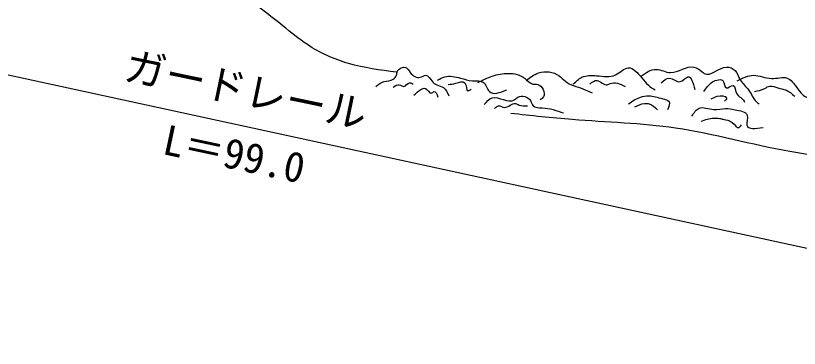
# Model space of a CAD drawing. Units: millimetres, scale not verified. Extents: x 40000 to 680000, y 20000 to 380000.
# Drawn here: x 257727 to 305528, y 239157 to 259429 of the extents above; entities that cross this region are included whole.
import ezdxf
from ezdxf.enums import TextEntityAlignment as Align

# ---------------------------------------------------------------- set-up
doc = ezdxf.new("R2010")
doc.units = ezdxf.units.MM
doc.header["$LTSCALE"] = 1000
doc.layers.add('M-BGD', color=7, linetype='Continuous', lineweight=25)
doc.layers.add('M-STR-STR3', color=7, linetype='Continuous', lineweight=25)
doc.styles.add('ＭＳ ゴシック', font='')
doc.styles.get('ＭＳ ゴシック').set_extended_font_data('MS Gothic')

msp = doc.modelspace()

# ---------------------------------------------------------------- linework, layer by layer
at = {"layer": 'M-BGD'}
for points, knots in [([(280950, 255986), (279968, 256114), (278986, 256242), (278036, 256516), (277149, 256772), (276289, 257156), (275519, 257664), (274994, 258011), (274510, 258416), (274018, 258812), (272737, 259844), (271405, 260815), (270178, 261902), (268606, 263294), (267207, 264878), (265724, 266378), (264718, 267395), (263673, 268374), (262744, 269457), (261896, 270446), (261144, 271521), (260460, 272636), (259869, 273597), (259327, 274588), (258870, 275616), (258304, 276890), (257866, 278221), (257281, 279490), (256676, 280801), (255912, 282045), (254996, 283165), (254149, 284201), (253172, 285129), (252116, 285946), (251168, 286680), (250156, 287324), (249145, 287967)], [0, 0, 0, 0, 1, 1, 1, 2, 2, 2, 3, 3, 3, 4, 4, 4, 5, 5, 5, 6, 6, 6, 7, 7, 7, 8, 8, 8, 9, 9, 9, 10, 10, 10, 11, 11, 11, 12, 12, 12, 12]), ([(279700, 255119), (279851, 255237), (280003, 255356), (280182, 255409), (280373, 255465), (280594, 255447), (280761, 255553), (280848, 255608), (280921, 255696), (280954, 255795), (280985, 255882), (280984, 255978), (281027, 256060), (281110, 256218), (281354, 256328), (281509, 256277), (281635, 256236), (281701, 256090), (281799, 255963), (281952, 255765), (282180, 255615), (282402, 255674), (282521, 255706), (282639, 255798), (282740, 255795), (282888, 255790), (283000, 255578), (283126, 255433), (283212, 255333), (283306, 255264), (283416, 255215), (283550, 255156), (283709, 255127), (283826, 255047), (283982, 254939), (284061, 254739), (284139, 254540)], [0, 0, 0, 0, 1, 1, 1, 2, 2, 2, 3, 3, 3, 4, 4, 4, 5, 5, 5, 6, 6, 6, 7, 7, 7, 8, 8, 8, 9, 9, 9, 10, 10, 10, 11, 11, 11, 12, 12, 12, 12]), ([(291740, 255264), (291907, 255423), (292074, 255582), (292270, 255674), (292534, 255797), (292850, 255799), (293163, 255770), (293567, 255734), (293965, 255645), (294321, 255819), (294593, 255951), (294841, 256236), (295093, 256253), (295383, 256272), (295680, 255936), (295914, 255650), (296055, 255477), (296174, 255322), (296324, 255191), (296447, 255084), (296590, 254993), (296734, 254902)], [0, 0, 0, 0, 1, 1, 1, 2, 2, 2, 3, 3, 3, 4, 4, 4, 5, 5, 5, 6, 6, 6, 7, 7, 7, 7]), ([(295841, 255722), (296157, 255945), (296473, 256168), (296806, 256156), (297087, 256147), (297380, 255971), (297675, 255963), (298160, 255951), (298648, 256392), (299099, 256301), (299278, 256265), (299452, 256144), (299605, 256012), (299646, 255977), (299685, 255941), (299726, 255915), (300096, 255681), (300587, 256280), (301077, 256301), (301277, 256310), (301477, 256223), (301608, 256084), (301753, 255930), (301814, 255712), (301922, 255529), (302058, 255297), (302270, 255121), (302428, 254902), (302599, 254666), (302707, 254381), (302911, 254178), (302963, 254126), (303021, 254080), (303080, 254033)], [0, 0, 0, 0, 1, 1, 1, 2, 2, 2, 3, 3, 3, 4, 4, 4, 5, 5, 5, 6, 6, 6, 7, 7, 7, 8, 8, 8, 9, 9, 9, 10, 10, 10, 11, 11, 11, 11]), ([(283464, 255505), (283606, 255581), (283747, 255657), (283898, 255698), (284205, 255781), (284550, 255716), (284863, 255626), (285104, 255556), (285327, 255471), (285587, 255457), (285826, 255443), (286097, 255489), (286263, 255360), (286424, 255235), (286486, 254946), (286625, 254805), (286847, 254580), (287267, 254741), (287686, 254902)], [0, 0, 0, 0, 1, 1, 1, 2, 2, 2, 3, 3, 3, 4, 4, 4, 5, 5, 5, 6, 6, 6, 6]), ([(285925, 255360), (286209, 255502), (286494, 255644), (286793, 255746), (287110, 255854), (287443, 255918), (287783, 255915), (288141, 255912), (288507, 255833), (288796, 255602), (288957, 255473), (289094, 255297), (289279, 255264), (289370, 255247), (289472, 255266), (289568, 255240), (289842, 255165), (290057, 254724), (289930, 254492), (289886, 254410), (289799, 254354), (289713, 254299)], [0, 0, 0, 0, 1, 1, 1, 2, 2, 2, 3, 3, 3, 4, 4, 4, 5, 5, 5, 6, 6, 6, 7, 7, 7, 7]), ([(288868, 255481), (289102, 255664), (289335, 255847), (289616, 255939), (290022, 256073), (290526, 256019), (290871, 255770), (291011, 255670), (291124, 255537), (291257, 255433), (291556, 255198), (291952, 255107), (292319, 254974), (292518, 254902), (292708, 254818), (292898, 254733)], [0, 0, 0, 0, 1, 1, 1, 2, 2, 2, 3, 3, 3, 4, 4, 4, 5, 5, 5, 5]), ([(297096, 255336), (297261, 255487), (297426, 255639), (297603, 255626), (297811, 255610), (298037, 255368), (298254, 255409), (298432, 255442), (298605, 255666), (298737, 255698), (298941, 255748), (299044, 255337), (299147, 254926)], [0, 0, 0, 0, 1, 1, 1, 2, 2, 2, 3, 3, 3, 4, 4, 4, 4]), ([(301729, 255457), (302066, 255626), (302403, 255796), (302742, 255795), (303092, 255793), (303444, 255610), (303828, 255602), (304163, 255594), (304523, 255720), (304793, 255626), (305022, 255546), (305186, 255308), (305372, 255047), (305578, 254757), (305811, 254437), (306072, 254468), (306307, 254495), (306567, 254807), (306820, 254805), (307041, 254804), (307257, 254562), (307350, 254323), (307424, 254133), (307421, 253945), (307471, 253768), (307541, 253521), (307715, 253295), (307785, 253044), (307830, 252882), (307831, 252710), (307833, 252537)], [0, 0, 0, 0, 1, 1, 1, 2, 2, 2, 3, 3, 3, 4, 4, 4, 5, 5, 5, 6, 6, 6, 7, 7, 7, 8, 8, 8, 9, 9, 9, 10, 10, 10, 10]), ([(280761, 255071), (280880, 255156), (280998, 255241), (281123, 255215), (281222, 255195), (281325, 255107), (281413, 255119), (281529, 255135), (281618, 255327), (281751, 255336), (281759, 255337), (281767, 255337), (281775, 255336), (281843, 255332), (281906, 255298), (281968, 255264)], [0, 0, 0, 0, 1, 1, 1, 2, 2, 2, 3, 3, 3, 4, 4, 4, 5, 5, 5, 5]), ([(284115, 255240), (284259, 255252), (284402, 255265), (284574, 255312), (284779, 255368), (285023, 255473), (285129, 255336), (285228, 255208), (285205, 254867), (285322, 254854), (285370, 254848), (285442, 254899), (285515, 254950)], [0, 0, 0, 0, 1, 1, 1, 2, 2, 2, 3, 3, 3, 4, 4, 4, 4]), ([(292753, 255264), (292897, 255381), (293040, 255497), (293187, 255481), (293394, 255458), (293606, 255172), (293815, 255215), (293871, 255227), (293927, 255263), (293984, 255288), (294272, 255415), (294586, 255267), (294900, 255119)], [0, 0, 0, 0, 1, 1, 1, 2, 2, 2, 3, 3, 3, 4, 4, 4, 4]), ([(299702, 254805), (299841, 255002), (299981, 255199), (300160, 255336), (300257, 255410), (300365, 255467), (300498, 255505), (300626, 255542), (300777, 255562), (300860, 255481), (300976, 255367), (300959, 255054), (301077, 255022), (301178, 254995), (301378, 255174), (301487, 255167), (301634, 255158), (301618, 254816), (301729, 254636), (301806, 254510), (301947, 254465), (302042, 254371), (302103, 254312), (302145, 254233), (302187, 254154)], [0, 0, 0, 0, 1, 1, 1, 2, 2, 2, 3, 3, 3, 4, 4, 4, 5, 5, 5, 6, 6, 6, 7, 7, 7, 8, 8, 8, 8]), ([(282016, 254588), (282147, 254705), (282277, 254821), (282450, 254926), (282537, 254978), (282634, 255027), (282716, 254998), (282853, 254949), (282946, 254678), (283078, 254709), (283133, 254722), (283195, 254788), (283247, 254805), (283357, 254842), (283423, 254655), (283488, 254468)], [0, 0, 0, 0, 1, 1, 1, 2, 2, 2, 3, 3, 3, 4, 4, 4, 5, 5, 5, 5]), ([(302790, 254805), (303004, 254849), (303217, 254893), (303418, 254998), (303523, 255054), (303625, 255126), (303731, 255143), (303885, 255167), (304048, 255075), (304214, 255022), (304379, 254970), (304546, 254957), (304696, 254902), (304901, 254826), (305076, 254671), (305251, 254516)], [0, 0, 0, 0, 1, 1, 1, 2, 2, 2, 3, 3, 3, 4, 4, 4, 5, 5, 5, 5]), ([(286311, 254009), (286458, 254188), (286606, 254367), (286793, 254419), (287196, 254532), (287785, 254067), (288145, 254299), (288218, 254346), (288281, 254421), (288362, 254468), (288597, 254603), (288976, 254489), (289134, 254250), (289204, 254144), (289230, 254014), (289303, 253937), (289413, 253819), (289631, 253827), (289834, 253816), (290331, 253789), (290734, 253646), (291136, 253502)], [0, 0, 0, 0, 1, 1, 1, 2, 2, 2, 3, 3, 3, 4, 4, 4, 5, 5, 5, 6, 6, 6, 7, 7, 7, 7]), ([(295118, 254057), (295347, 254220), (295576, 254382), (295841, 254468), (296005, 254520), (296182, 254544), (296348, 254540), (296628, 254534), (296877, 254450), (297193, 254371), (297347, 254332), (297517, 254295), (297579, 254202), (297654, 254089), (297568, 253892), (297482, 253695)], [0, 0, 0, 0, 1, 1, 1, 2, 2, 2, 3, 3, 3, 4, 4, 4, 5, 5, 5, 5]), ([(300160, 254371), (300267, 254426), (300373, 254480), (300522, 254516), (300739, 254568), (301047, 254580), (301077, 254395), (301080, 254379), (301080, 254362), (301077, 254347), (301066, 254292), (301011, 254259), (300956, 254226)], [0, 0, 0, 0, 1, 1, 1, 2, 2, 2, 3, 3, 3, 4, 4, 4, 4]), ([(286938, 253768), (287015, 253847), (287092, 253926), (287179, 253937), (287290, 253950), (287418, 253851), (287541, 253840), (287778, 253819), (288000, 254121), (288217, 254081), (288289, 254068), (288360, 254018), (288434, 253985), (288593, 253915), (288767, 253926), (288941, 253937)], [0, 0, 0, 0, 1, 1, 1, 2, 2, 2, 3, 3, 3, 4, 4, 4, 5, 5, 5, 5]), ([(295504, 253864), (295690, 253962), (295877, 254060), (296083, 254081), (296179, 254091), (296280, 254085), (296372, 254057), (296569, 253999), (296724, 253847), (296879, 253695)], [0, 0, 0, 0, 1, 1, 1, 2, 2, 2, 3, 3, 3, 3]), ([(298978, 253309), (299107, 253514), (299236, 253719), (299412, 253792), (299656, 253893), (299991, 253743), (300305, 253720), (300559, 253701), (300799, 253765), (301029, 253768), (301214, 253770), (301393, 253732), (301608, 253695), (301911, 253643), (302285, 253593), (302356, 253358), (302408, 253185), (302296, 252912), (302332, 252754), (302391, 252494), (302856, 252552), (303321, 252610)], [0, 0, 0, 0, 1, 1, 1, 2, 2, 2, 3, 3, 3, 4, 4, 4, 5, 5, 5, 6, 6, 6, 7, 7, 7, 7]), ([(335634, 244321), (333855, 244806), (332075, 245290), (330309, 245821), (328483, 246370), (326672, 246968), (324833, 247471), (323054, 247958), (321250, 248356), (319432, 248671), (318083, 248905), (316727, 249094), (315382, 249347), (313777, 249648), (312189, 250042), (310581, 250322), (308715, 250646), (306822, 250816), (304955, 251147), (302618, 251561), (300322, 252227), (297979, 252572), (295899, 252878), (293781, 252932), (291679, 253097), (290425, 253196), (289177, 253334), (287928, 253472)], [0, 0, 0, 0, 1, 1, 1, 2, 2, 2, 3, 3, 3, 4, 4, 4, 5, 5, 5, 6, 6, 6, 7, 7, 7, 8, 8, 8, 9, 9, 9, 9]), ([(299533, 252996), (299787, 253085), (300041, 253173), (300305, 253189), (300425, 253196), (300548, 253187), (300667, 253165), (300740, 253151), (300812, 253131), (300884, 253116), (301074, 253077), (301265, 253069), (301439, 252923), (301592, 252795), (301731, 252561), (301849, 252610), (301900, 252631), (301947, 252705), (301994, 252779)], [0, 0, 0, 0, 1, 1, 1, 2, 2, 2, 3, 3, 3, 4, 4, 4, 5, 5, 5, 6, 6, 6, 6])]:
    msp.add_open_spline(points, degree=3, knots=knots, dxfattribs=at)
at = {"layer": 'M-STR-STR3'}
msp.add_line((252291, 256892), (334234, 239157), dxfattribs=at)

# ---------------------------------------------------------------- texts
at = {"layer": 'M-STR-STR3', "style": 'ＭＳ ゴシック'}
for s, rotation, p in [('ガードレール', 348.223, (264132, 255000)), ('L＝99.0', 348.036, (266485, 250474))]:
    msp.add_text(s, height=1833, rotation=rotation, dxfattribs=at).set_placement(p, align=Align.BOTTOM_LEFT)

doc.saveas('drawing.dxf')
